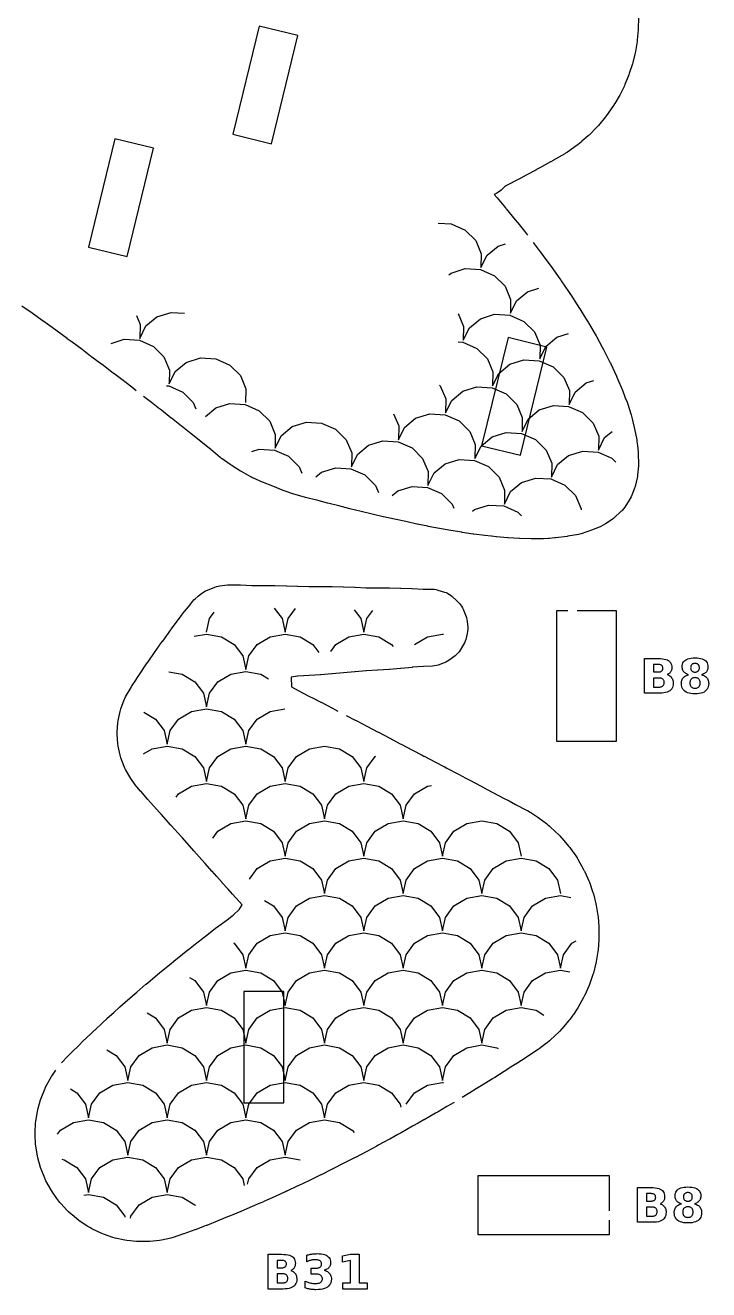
# Model space of a CAD drawing. Header units: millimetres. Extents: x 8 to 297, y 5 to 291.
# Drawn here: x 248.8 to 296.5, y 5.1 to 93.5 of the extents above; entities that cross this region are included whole.
import ezdxf

# ---------------------------------------------------------------- set-up
doc = ezdxf.new("R2010")
doc.units = ezdxf.units.MM
for name, color, linetype in [('CUT', 1, 'CONTINUOUS'), ('ENGRAVE', 5, 'CONTINUOUS'), ('SCORE', 7, 'CONTINUOUS')]:
    doc.layers.add(name, color=color, linetype=linetype)

msp = doc.modelspace()

# ---------------------------------------------------------------- linework, layer by layer
at = {"layer": 'CUT', "color": 1}
for points in [[(291.6295, 94.0165), (291.6165, 93.29), (291.6111, 93.1908), (291.5452, 92.4786), (291.5326, 92.3809), (291.4155, 91.6813), (291.3958, 91.5853), (291.2283, 90.8979), (291.2016, 90.8037), (290.9837, 90.1286), (290.95, 90.0361), (290.6807, 89.3734), (290.64, 89.2829), (290.3173, 88.6318), (290.2704, 88.5453), (289.9635, 88.0261), (289.958, 88.0168), (289.8904, 87.9046), (289.8375, 87.8235), (289.3965, 87.1984), (289.3334, 87.1159), (288.8225, 86.4994), (288.7664, 86.4359), (288.7475, 86.4158), (288.7241, 86.3916), (288.1694, 85.8314), (288.1006, 85.7668), (287.6766, 85.3951), (287.6402, 85.3643), (287.4128, 85.1789), (287.346, 85.1278), (286.6726, 84.6459), (286.6205, 84.6105), (286.5351, 84.5552), (286.4749, 84.5185), (285.689, 84.0671), (285.6738, 84.0584), (285.4967, 83.9598), (285.4876, 83.9548), (284.7313, 83.541), (284.7283, 83.5394), (284.4504, 83.3883), (284.4482, 83.3871), (283.7855, 83.0283), (283.7757, 83.0231), (283.3952, 82.8212), (283.3938, 82.8204), (282.8395, 82.5271), (282.8294, 82.5218), (282.3489, 82.2728), (282.3309, 82.2624), (282.315, 82.2489), (282.0179, 81.972), (281.9284, 81.8956), (281.8313, 81.8263), (281.7286, 81.7657), (281.6225, 81.7149), (281.5451, 81.6819), (281.7379, 81.4446), (281.7458, 81.435), (282.3374, 80.7364), (282.3553, 80.7148), (282.3831, 80.6806), (283.0166, 79.9068), (283.1816, 79.7061), (283.1981, 79.6856), (283.6488, 79.1152), (283.8705, 78.8365)], [(284.2679, 78.3222), (284.2772, 78.31), (284.7665, 77.673), (284.7845, 77.6489), (284.9017, 77.489), (285.5106, 76.6656), (285.5287, 76.6405), (286.134, 75.781), (286.2099, 75.6744), (286.2296, 75.6461), (286.7411, 74.8875), (286.8771, 74.6884), (286.8974, 74.6578), (287.3417, 73.9676), (287.5093, 73.7109), (287.5302, 73.6778), (287.9347, 73.0169), (288.1053, 72.7422), (288.1267, 72.7064), (288.5186, 72.0294), (288.6636, 71.7827), (288.6855, 71.744), (289.0922, 70.9964), (289.1829, 70.8327), (289.2051, 70.7909), (289.6527, 69.9114), (289.6612, 69.8951), (289.6863, 69.8441), (290.0966, 68.965), (290.1205, 68.9105), (290.1932, 68.7348), (290.4855, 68.0462), (290.5085, 67.9884), (290.7063, 67.455), (290.8254, 67.1427), (290.8497, 67.0734), (291.1114, 66.2556), (291.1368, 66.1657), (291.1782, 65.9965), (291.3374, 65.3713), (291.3561, 65.2868), (291.5012, 64.5106), (291.5158, 64.4121), (291.5479, 64.1223), (291.6019, 63.6695), (291.6109, 63.5473), (291.6298, 62.8499), (291.6249, 62.6942), (291.5679, 62.0581), (291.5549, 61.9567), (291.5344, 61.8566), (291.3889, 61.2628), (291.3292, 61.0781), (291.1059, 60.5279), (291.0514, 60.4101), (290.9859, 60.2981), (290.6638, 59.803), (290.5805, 59.6886), (290.4857, 59.5834), (290.4317, 59.5295), (290.3989, 59.4978), (289.959, 59.0873), (289.8819, 59.0205), (289.8, 58.9598), (289.431, 58.7071), (289.3178, 58.6376), (288.9904, 58.4582), (288.8357, 58.3859), (288.4626, 58.2398), (288.4032, 58.2182), (287.6285, 57.9562), (287.5276, 57.9264), (287.4247, 57.9045), (286.6888, 57.7775), (286.6347, 57.7693), (285.8336, 57.6646), (285.783, 57.659), (285.4056, 57.6242), (285.3345, 57.6196), (284.9912, 57.6063), (284.9378, 57.6053), (284.1539, 57.6063), (284.1241, 57.6067), (283.3362, 57.6253), (283.3008, 57.6266), (282.5293, 57.6653), (282.4758, 57.6691), (281.7051, 57.7388), (281.6845, 57.7409), (281.3424, 57.7772), (281.3278, 57.7788), (280.8966, 57.8294), (280.8867, 57.8306), (280.1088, 57.9276), (280.0737, 57.9325), (279.3072, 58.0488), (279.284, 58.0526), (278.5093, 58.1841), (278.4986, 58.186), (277.7172, 58.3252), (277.7114, 58.3262), (276.937, 58.4678), (276.9135, 58.4723), (276.1488, 58.6262), (276.1294, 58.6303), (275.3574, 58.7976), (275.3555, 58.798), (274.5758, 58.9683), (274.5731, 58.9689), (273.7991, 59.1396), (273.7861, 59.1425), (273.0196, 59.3196), (273.005, 59.323), (272.2375, 59.5094), (272.2311, 59.5109), (271.4569, 59.7029), (270.683, 59.8939), (270.6788, 59.8949), (269.9092, 60.0875), (269.8996, 60.0899), (269.1333, 60.2876), (269.1251, 60.2898), (268.359, 60.4927), (268.3516, 60.4947), (267.6199, 60.6929), (267.5417, 60.7167), (266.8539, 60.949), (266.7777, 60.9773), (266.0603, 61.2693), (265.3444, 61.555), (265.281, 61.5823), (264.7837, 61.8112), (264.7725, 61.8164), (264.6046, 61.8956), (264.5327, 61.9322), (263.8727, 62.2935), (263.8038, 62.3339), (263.1526, 62.7427), (263.0882, 62.7858), (262.5273, 63.185), (262.5059, 63.2005), (262.4404, 63.2491), (262.3891, 63.2891), (261.7242, 63.8344), (261.0656, 64.3691), (261.0576, 64.3757), (261.0421, 64.3885), (261.0367, 64.3929), (260.3479, 64.948), (259.6582, 65.4953), (259.5862, 65.5515), (259.574, 65.5611), (258.9753, 66.0399), (258.9699, 66.0442), (258.2785, 66.5845), (258.0723, 66.7436), (258.0597, 66.7535), (257.5927, 67.123), (257.5875, 67.1271), (257.0282, 67.5599)], [(256.5118, 67.9547), (256.2006, 68.1976), (255.5063, 68.7313), (254.9493, 69.151), (254.9357, 69.1613), (254.8128, 69.2564), (254.1253, 69.7818), (254.1193, 69.7864), (253.425, 70.3035), (253.3393, 70.3672), (253.3278, 70.3758), (252.7338, 70.8269), (252.7271, 70.8318), (252.0289, 71.3471), (251.6915, 71.5918), (251.6797, 71.6005), (251.3311, 71.8593), (250.6398, 72.3653), (250.6329, 72.3703), (249.9866, 72.8297), (249.9713, 72.8408), (249.9326, 72.8691), (249.238, 73.374), (249.2327, 73.3778), (248.5305, 73.8767)], [(251.3024, 20.9454), (251.7375, 21.4137), (251.7537, 21.4308), (251.9529, 21.6377), (251.9825, 21.6675), (252.5442, 22.2155), (252.5503, 22.2215), (252.7676, 22.4396), (252.7962, 22.4674), (253.3451, 22.9864), (253.3511, 22.992), (253.6078, 23.2414), (253.6353, 23.2673), (254.1461, 23.736), (254.1518, 23.7413), (254.4742, 24.0449), (254.4962, 24.0652), (254.9531, 24.4764), (255.3588, 24.8469), (255.3785, 24.8646), (255.7528, 25.1931), (256.2661, 25.6482), (256.2853, 25.6648), (256.5534, 25.8936), (257.1988, 26.4493), (257.2174, 26.465), (257.354, 26.5784), (258.1486, 27.2433), (258.1583, 27.2515), (258.1775, 27.2675), (258.9499, 27.8976), (258.9547, 27.9015), (259.133, 28.05), (259.1525, 28.0659), (259.7557, 28.5495), (260.1286, 28.8517), (260.1459, 28.8655), (260.5553, 29.1863), (261.1467, 29.6527), (261.1633, 29.6656), (261.3557, 29.8125), (262.1581, 30.4284), (262.1876, 30.4514), (262.2086, 30.4675), (262.9589, 31.0292), (263.2289, 31.2347), (263.2846, 31.2826), (263.7249, 31.7099), (263.7419, 31.728), (263.7571, 31.7476), (263.9313, 31.9944), (263.7457, 32.2008), (263.7426, 32.2042), (263.2543, 32.751), (262.9416, 33.0995), (262.5364, 33.5455), (262.5286, 33.5541), (262.1413, 33.9879), (261.8179, 34.3454), (261.8097, 34.3545), (261.3411, 34.8821), (261.104, 35.1452), (261.0953, 35.1549), (260.5408, 35.7828), (260.3947, 35.9458), (260.3869, 35.9546), (259.7412, 36.6877), (259.6833, 36.7526), (258.9681, 37.5451), (258.9605, 37.5536), (258.941, 37.5756), (258.2494, 38.3444), (258.2394, 38.3557), (258.1402, 38.4684), (257.5357, 39.1441), (257.5249, 39.1564), (257.3398, 39.3685), (256.8283, 39.9439), (256.8165, 39.9573), (256.5703, 40.2418), (256.5153, 40.3097), (256.2268, 40.6907), (256.1331, 40.8324), (255.7745, 41.4572), (255.7217, 41.5591), (255.6776, 41.6651), (255.448, 42.291), (255.396, 42.4708), (255.2615, 43.0971), (255.235, 43.2837), (255.191, 43.9057), (255.191, 44.0943), (255.235, 44.7163), (255.2615, 44.9029), (255.396, 45.5292), (255.448, 45.709), (255.6776, 46.3349), (255.7217, 46.4409), (255.7745, 46.5428), (256.155, 47.2059), (256.1951, 47.2714), (256.5293, 47.7832), (256.5462, 47.8085), (256.7098, 48.047), (257.2457, 48.8439), (257.3288, 48.9686), (257.3478, 48.9963), (257.8001, 49.6394), (257.8048, 49.6461), (258.1265, 50.1168), (258.1516, 50.1524), (258.3621, 50.4398), (258.368, 50.4479), (258.9268, 51.238), (258.9517, 51.272), (259.5386, 52.0486), (259.7242, 52.2976), (259.7583, 52.3416), (260.1664, 52.8443), (260.1707, 52.8496), (260.4759, 53.2342), (260.5484, 53.3183), (260.6276, 53.3962), (260.8473, 53.5954), (260.9963, 53.7123), (261.2431, 53.8792), (261.3684, 53.9544), (261.501, 54.0157), (262.0218, 54.2231), (262.1285, 54.2605), (262.2395, 54.2893), (262.351, 54.3085), (262.8893, 54.3782), (262.9965, 54.3878), (263.1041, 54.3888), (263.7914, 54.3682), (263.8144, 54.3673), (264.5873, 54.3308), (264.6162, 54.3301), (265.4011, 54.3301), (266.1893, 54.3315), (266.2117, 54.3314), (266.9902, 54.3197), (267.0134, 54.3191), (267.791, 54.2939), (267.8152, 54.2929), (268.5865, 54.254), (268.6174, 54.2532), (269.4005, 54.2532), (270.1888, 54.2539), (270.2124, 54.2537), (270.9897, 54.2406), (271.0142, 54.24), (271.7906, 54.2127), (271.8161, 54.2116), (272.5855, 54.1698), (272.6186, 54.1689), (273.4001, 54.1689), (274.1882, 54.1688), (274.2132, 54.1686), (274.9892, 54.1539), (275.0151, 54.1532), (275.7901, 54.1235), (275.8171, 54.1222), (276.5843, 54.0774), (276.6201, 54.0763), (277.2035, 54.0763), (277.3402, 54.0694), (277.4774, 54.0485), (277.6099, 54.0143), (278.0641, 53.8724), (278.173, 53.8332), (278.2797, 53.7842), (278.3803, 53.7271), (278.3915, 53.7201), (278.4843, 53.6565), (278.5716, 53.5855), (278.9546, 53.2462), (279.0504, 53.1525), (279.1365, 53.0498), (279.1926, 52.9757), (279.2577, 52.8818), (279.3155, 52.7814), (279.3639, 52.6778), (279.5562, 52.2169), (279.6039, 52.0833), (279.6379, 51.9436), (279.6568, 51.8031), (279.6885, 51.4156), (279.6925, 51.2694), (279.6806, 51.1216), (279.6533, 50.978), (279.5518, 50.5668), (279.5137, 50.4397), (279.4627, 50.3153), (279.4007, 50.198), (279.1721, 49.8129), (279.0969, 49.6995), (279.0095, 49.5928), (278.9119, 49.4953), (278.8064, 49.4094), (278.3975, 49.1089), (278.2871, 49.0357), (278.1685, 48.9729), (278.046, 48.9226), (277.6228, 48.7725), (277.4966, 48.7345), (277.3655, 48.7087), (277.2343, 48.6958), (276.6108, 48.6651), (276.5981, 48.6644), (275.8163, 48.6097), (275.7966, 48.608), (275.0179, 48.5281), (274.9962, 48.526), (274.2168, 48.4589), (274.1948, 48.4572), (273.4157, 48.403), (273.3935, 48.4017), (272.6099, 48.3602), (272.5993, 48.3596), (271.8177, 48.3047), (271.7956, 48.3027), (271.0182, 48.2198), (270.9965, 48.2177), (270.217, 48.1473), (270.1952, 48.1455), (269.4159, 48.088), (269.3939, 48.0866), (268.6088, 48.0417), (268.6008, 48.0412), (267.8191, 47.9861), (267.7945, 47.9839), (267.3379, 47.9331), (267.3611, 47.2459), (267.8374, 46.9936), (268.6317, 46.5771), (268.6373, 46.5742), (268.8473, 46.4668), (269.4313, 46.1682), (269.4373, 46.1651), (270.2347, 45.7524), (270.3977, 45.6682), (270.4039, 45.6649), (270.6217, 45.5508)], [(287.35, 52.575), (290.075, 52.575), (290.075, 43.425), (285.925, 43.425), (285.925, 52.575), (286.7, 52.575)], [(271.198, 45.2501), (271.8311, 44.923), (271.8382, 44.9194), (271.9365, 44.8678), (271.942, 44.8649), (272.6386, 44.4955), (273.4302, 44.0824), (273.4397, 44.0774), (273.4609, 44.0661), (274.2356, 43.6542), (274.9647, 43.2659), (275.0314, 43.2303), (275.0384, 43.2266), (275.8333, 42.8155), (275.8358, 42.8142), (276.5047, 42.4665), (276.6316, 42.4006), (276.6379, 42.3972), (277.4378, 41.9762), (278.0315, 41.6678), (278.0366, 41.6651), (278.2335, 41.5617), (278.2363, 41.5602), (279.0361, 41.1379), (279.5506, 40.8675), (279.5551, 40.8651), (279.8357, 40.7163), (280.6326, 40.2946), (280.6379, 40.2918), (281.0596, 40.0662), (281.4398, 39.8628), (282.2355, 39.4454), (282.5779, 39.2663), (283.0327, 39.0287), (283.037, 39.0265), (283.805, 38.6217), (283.8676, 38.5866), (284.054, 38.4752), (284.0919, 38.4516), (284.601, 38.1238), (284.6828, 38.0668), (285.1986, 37.6774), (285.2469, 37.6391), (285.4164, 37.4984), (285.4813, 37.441), (286.0744, 36.88), (286.13, 36.8243), (286.2319, 36.7158), (286.2787, 36.6634), (286.77, 36.0822), (286.828, 36.0086), (287.0458, 35.711), (287.0762, 35.6676), (287.3356, 35.282), (287.3895, 35.1948), (287.7949, 34.4793), (287.8422, 34.3878), (287.862, 34.3457), (287.8742, 34.3187), (288.1576, 33.678), (288.198, 33.5753), (288.441, 32.8747), (288.4733, 32.7671), (288.6514, 32.069), (288.6752, 31.9553), (288.789, 31.2629), (288.8022, 31.1548), (288.8592, 30.4574), (288.8636, 30.3486), (288.8636, 29.6514), (288.8592, 29.5426), (288.8022, 28.8452), (288.789, 28.7371), (288.6752, 28.0447), (288.6514, 27.931), (288.4733, 27.2329), (288.441, 27.1253), (288.198, 26.4247), (288.1576, 26.322), (287.8742, 25.6813), (287.862, 25.6543), (287.8422, 25.6122), (287.7949, 25.5207), (287.3895, 24.8052), (287.3356, 24.718), (287.0762, 24.3324), (287.0458, 24.289), (286.828, 23.9914), (286.77, 23.9178), (286.2787, 23.3366), (286.2319, 23.2842), (286.13, 23.1757), (286.0744, 23.12), (285.4813, 22.559), (285.4164, 22.5016), (285.2469, 22.3609), (285.1986, 22.3226), (284.6785, 21.93), (284.6062, 21.8791), (284.0858, 21.5378), (284.0842, 21.5367), (283.842, 21.3784), (283.84, 21.3771), (283.0475, 20.8609), (283.0336, 20.852), (282.8486, 20.7347), (282.2475, 20.3488), (282.2327, 20.3395), (281.5834, 19.9345), (281.4456, 19.8474), (281.4338, 19.8401), (280.6401, 19.3502), (280.6387, 19.3493), (280.2902, 19.1348), (279.8454, 18.8585), (279.833, 18.8509), (279.2911, 18.5223)], [(278.7332, 18.1887), (278.2388, 17.8967), (278.2375, 17.8959), (277.6251, 17.5351), (277.444, 17.4285), (277.4313, 17.4212), (276.6408, 16.9679), (276.6334, 16.9637), (276.2277, 16.7345), (275.8365, 16.5138), (275.0439, 16.0674), (275.0289, 16.059), (274.7976, 15.9327), (274.2428, 15.6257), (274.229, 15.6182), (273.4364, 15.1919), (273.4347, 15.1909), (273.3279, 15.1337), (272.635, 14.7628), (271.8428, 14.3396), (271.8199, 14.3276), (271.033, 13.9266), (270.266, 13.5338), (270.2639, 13.5327), (270.2438, 13.5224), (270.2231, 13.5121), (269.4344, 13.127), (269.4313, 13.1254), (268.621, 12.7323), (267.839, 12.3536), (267.8256, 12.3472), (267.0371, 11.976), (267.0262, 11.971), (266.9426, 11.9326), (266.9394, 11.9311), (266.2328, 11.6085), (266.2293, 11.6069), (265.4402, 11.2494), (265.4205, 11.2407), (265.17, 11.132), (265.166, 11.1303), (264.6292, 10.8995), (263.8382, 10.5601), (263.8199, 10.5524), (263.2797, 10.33), (263.0355, 10.2288), (263.0211, 10.2229), (262.2266, 9.9041), (261.4425, 9.5874), (261.4119, 9.5755), (261.2925, 9.5307), (261.2874, 9.5288), (260.6293, 9.2847), (260.6225, 9.2822), (259.8378, 8.996), (259.8121, 8.9869), (259.102, 8.7442), (258.9475, 8.7015), (258.2799, 8.5595), (258.1425, 8.5377), (257.4742, 8.4669), (257.3333, 8.4595), (256.6667, 8.4595), (256.5258, 8.4669), (255.8575, 8.5377), (255.7201, 8.5595), (255.0554, 8.7009), (254.8916, 8.7468), (254.2371, 8.976), (254.1087, 9.0285), (253.4213, 9.3526), (253.3111, 9.411), (253.1291, 9.5186), (253.0696, 9.5559), (252.6056, 9.8642), (252.509, 9.9347), (252.0358, 10.3141), (251.9655, 10.3745), (251.7849, 10.5411), (251.712, 10.6138), (251.2507, 11.1102), (251.178, 11.1954), (250.9647, 11.4673), (250.9164, 11.533), (250.657, 11.9089), (250.5911, 12.0147), (250.2028, 12.7078), (250.1429, 12.8285), (250.1404, 12.8343), (250.1218, 12.8794), (249.8737, 13.5124), (249.8303, 13.6423), (249.6434, 14.3149), (249.6126, 14.4543), (249.5023, 15.1196), (249.4863, 15.2648), (249.4498, 15.9264), (249.4498, 16.0736), (249.4863, 16.7352), (249.5023, 16.8804), (249.6126, 17.5457), (249.6434, 17.6851), (249.8303, 18.3577), (249.8737, 18.4876), (250.1218, 19.1206), (250.1404, 19.1657), (250.1429, 19.1715), (250.2028, 19.2922), (250.5911, 19.9853), (250.657, 20.0911), (250.8966, 20.4382)], [(289.575, 9.95), (289.575, 8.925), (280.425, 8.925), (280.425, 13.075), (289.575, 13.075), (289.575, 10.6)]]:
    msp.add_lwpolyline(points, dxfattribs=at)
for points in [[(267.8153, 92.7921), (265.1046, 93.4526), (263.2602, 85.8841), (265.9708, 85.2236), (267.8153, 92.7921)], [(255.8859, 77.3392), (257.7304, 84.9077), (255.0197, 85.5683), (253.1753, 77.9998), (255.8859, 77.3392)], [(283.3755, 63.4351), (285.22, 71.0036), (282.5093, 71.6642), (280.6649, 64.0957), (283.3755, 63.4351)], [(264.0364, 25.943), (264.0364, 18.153), (266.8264, 18.153), (266.8264, 25.943), (264.0364, 25.943)]]:
    msp.add_lwpolyline(points, close=True, dxfattribs=at)
at = {"layer": 'ENGRAVE', "color": 5}
for points in [[(293.8122, 48.017), (293.8617, 47.9782), (293.9062, 47.9339), (293.9456, 47.884), (293.9795, 47.8294), (294.0071, 47.7708), (294.0286, 47.7082), (294.044, 47.6417), (294.0532, 47.5711), (294.0563, 47.4966), (294.0497, 47.3844), (294.0299, 47.2821), (293.9969, 47.1898), (293.9507, 47.1074), (293.8913, 47.035), (293.8187, 46.9725), (293.7326, 46.9198), (293.6328, 46.8767), (293.5192, 46.8431), (293.3919, 46.8192), (293.2508, 46.8048), (293.096, 46.8), (292.056, 46.8), (292.056, 49.23), (292.9967, 49.23), (293.1577, 49.2258), (293.3032, 49.213), (293.4331, 49.1918), (293.5476, 49.162), (293.6465, 49.1238), (293.73, 49.077), (293.7994, 49.0209), (293.8561, 48.9546), (293.9003, 48.878), (293.9318, 48.7913), (293.9507, 48.6943), (293.957, 48.5871), (293.9547, 48.5294), (293.9478, 48.4747), (293.9363, 48.4229), (293.9201, 48.3741), (293.8994, 48.3282), (293.874, 48.2852), (293.8443, 48.2455), (293.8104, 48.2093), (293.7723, 48.1767), (293.7301, 48.1477), (293.6837, 48.1223), (293.6331, 48.1005), (293.6979, 48.0782), (293.7576, 48.0504), (293.8122, 48.017)], [(293.1201, 48.2965), (293.1595, 48.3055), (293.195, 48.3182), (293.2264, 48.3345), (293.2539, 48.3544), (293.2773, 48.3778), (293.2964, 48.4046), (293.3113, 48.4349), (293.3219, 48.4687), (293.3283, 48.5058), (293.3304, 48.5464), (293.3283, 48.5865), (293.3219, 48.6234), (293.3113, 48.6569), (293.2964, 48.6871), (293.2773, 48.714), (293.2539, 48.7377), (293.2264, 48.7578), (293.195, 48.7743), (293.1595, 48.7871), (293.1201, 48.7963), (293.0767, 48.8017), (293.0293, 48.8036), (292.6826, 48.8036), (292.6826, 48.2893), (293.0293, 48.2893), (293.0767, 48.2911), (293.1201, 48.2965)], [(294.9331, 48.1786), (294.8805, 48.2147), (294.834, 48.2549), (294.7935, 48.299), (294.7592, 48.347), (294.7311, 48.3988), (294.7093, 48.4545), (294.6937, 48.5139), (294.6843, 48.5771), (294.6812, 48.6441), (294.6876, 48.7425), (294.7067, 48.8329), (294.7386, 48.9151), (294.7832, 48.9891), (294.8406, 49.055), (294.9107, 49.1128), (294.9931, 49.1621), (295.0875, 49.2023), (295.1939, 49.2337), (295.3122, 49.2561), (295.4424, 49.2695), (295.5845, 49.274), (295.7257, 49.2695), (295.855, 49.2561), (295.9727, 49.2339), (296.0786, 49.2027), (296.1727, 49.1626), (296.2551, 49.1136), (296.3252, 49.0561), (296.3826, 48.9902), (296.4272, 48.9161), (296.4591, 48.8337), (296.4782, 48.743), (296.4846, 48.6441), (296.4814, 48.5771), (296.472, 48.5139), (296.4563, 48.4545), (296.4343, 48.3988), (296.406, 48.347), (296.3715, 48.299), (296.3307, 48.2549), (296.284, 48.2147), (296.2313, 48.1786), (296.1725, 48.1464), (296.1078, 48.1182), (296.037, 48.0939), (296.1161, 48.0688), (296.1884, 48.0389), (296.2541, 48.0042), (296.3129, 47.9648), (296.3651, 47.9207), (296.4105, 47.8718), (296.4491, 47.8183), (296.4806, 47.7603), (296.5051, 47.6978), (296.5226, 47.6309), (296.5331, 47.5595), (296.5367, 47.4836), (296.53, 47.3681), (296.51, 47.2623), (296.4766, 47.1664), (296.43, 47.0803), (296.3699, 47.004), (296.2966, 46.9375), (296.2101, 46.8811), (296.1108, 46.8349), (295.9985, 46.799), (295.8734, 46.7733), (295.7354, 46.7579), (295.5845, 46.7528), (295.4331, 46.7579), (295.2945, 46.7733), (295.1689, 46.799), (295.0561, 46.8349), (294.9562, 46.8811), (294.8692, 46.9375), (294.7953, 47.004), (294.7349, 47.0803), (294.6879, 47.1664), (294.6543, 47.2623), (294.6342, 47.3681), (294.6275, 47.4836), (294.631, 47.5595), (294.6415, 47.6309), (294.659, 47.6978), (294.6835, 47.7603), (294.7151, 47.8183), (294.7536, 47.8718), (294.799, 47.9207), (294.8512, 47.9648), (294.9101, 48.0042), (294.9757, 48.0389), (295.0481, 48.0688), (295.1271, 48.0939), (295.0564, 48.1182), (294.9917, 48.1464), (294.9331, 48.1786)], [(295.2826, 48.4914), (295.2938, 48.4524), (295.3094, 48.4171), (295.3296, 48.3855), (295.3542, 48.3576), (295.383, 48.3337), (295.4156, 48.3142), (295.4521, 48.299), (295.4924, 48.2882), (295.5365, 48.2817), (295.5845, 48.2795), (295.6315, 48.2817), (295.6747, 48.2882), (295.7143, 48.299), (295.7502, 48.3142), (295.7823, 48.3337), (295.8107, 48.3576), (295.8351, 48.3855), (295.855, 48.4171), (295.8706, 48.4524), (295.8816, 48.4914), (295.8883, 48.5342), (295.8905, 48.5806), (295.8883, 48.627), (295.8816, 48.6697), (295.8706, 48.7086), (295.855, 48.7437), (295.8351, 48.7751), (295.8107, 48.8028), (295.7823, 48.8264), (295.7502, 48.8457), (295.7143, 48.8608), (295.6747, 48.8715), (295.6315, 48.8779), (295.5845, 48.8801), (295.5365, 48.8779), (295.4924, 48.8714), (295.4521, 48.8605), (295.4156, 48.8454), (295.383, 48.8258), (295.3542, 48.802), (295.3296, 48.7741), (295.3094, 48.7426), (295.2938, 48.7076), (295.2826, 48.6689), (295.2759, 48.6265), (295.2736, 48.5806), (295.2759, 48.5342), (295.2826, 48.4914)], [(293.2159, 47.2464), (293.2606, 47.2619), (293.3001, 47.2818), (293.3345, 47.3062), (293.3636, 47.335), (293.3874, 47.3684), (293.4059, 47.4063), (293.4191, 47.4487), (293.427, 47.4956), (293.4297, 47.5471), (293.4271, 47.5975), (293.4192, 47.6436), (293.4061, 47.6852), (293.3877, 47.7225), (293.3641, 47.7554), (293.3353, 47.7839), (293.3012, 47.808), (293.2617, 47.8277), (293.2169, 47.8431), (293.1667, 47.8541), (293.1113, 47.8606), (293.0505, 47.8628), (292.6826, 47.8628), (292.6826, 47.2264), (293.0505, 47.2264), (293.1108, 47.2286), (293.1659, 47.2353), (293.2159, 47.2464)], [(295.4291, 47.8632), (295.3863, 47.8446), (295.3481, 47.8206), (295.3143, 47.7912), (295.2855, 47.7569), (295.2619, 47.718), (295.2435, 47.6744), (295.2304, 47.6263), (295.2225, 47.5735), (295.2199, 47.5161), (295.2225, 47.4588), (295.2304, 47.4061), (295.2435, 47.3581), (295.2619, 47.3147), (295.2855, 47.276), (295.3143, 47.2419), (295.3481, 47.2128), (295.3863, 47.189), (295.4291, 47.1705), (295.4764, 47.1573), (295.5282, 47.1493), (295.5845, 47.1467), (295.6403, 47.1493), (295.6916, 47.1573), (295.7383, 47.1705), (295.7805, 47.189), (295.8182, 47.2128), (295.8514, 47.2419), (295.8798, 47.276), (295.903, 47.3147), (295.921, 47.3581), (295.9339, 47.4061), (295.9416, 47.4588), (295.9442, 47.5161), (295.9416, 47.574), (295.9339, 47.6271), (295.921, 47.6754), (295.903, 47.7191), (295.8798, 47.7579), (295.8514, 47.792), (295.8182, 47.8211), (295.7805, 47.8449), (295.7383, 47.8634), (295.6916, 47.8767), (295.6403, 47.8846), (295.5845, 47.8872), (295.5282, 47.8846), (295.4764, 47.8766), (295.4291, 47.8632)], [(293.3122, 11.017), (293.3617, 10.9782), (293.4062, 10.9339), (293.4456, 10.884), (293.4795, 10.8294), (293.5071, 10.7708), (293.5286, 10.7082), (293.544, 10.6417), (293.5532, 10.5711), (293.5563, 10.4966), (293.5497, 10.3844), (293.5299, 10.2821), (293.4969, 10.1898), (293.4507, 10.1074), (293.3913, 10.035), (293.3187, 9.9725), (293.2326, 9.9198), (293.1328, 9.8767), (293.0192, 9.8431), (292.8919, 9.8192), (292.7508, 9.8048), (292.596, 9.8), (291.556, 9.8), (291.556, 12.23), (292.4967, 12.23), (292.6577, 12.2258), (292.8032, 12.213), (292.9331, 12.1918), (293.0476, 12.162), (293.1465, 12.1238), (293.23, 12.077), (293.2994, 12.0209), (293.3561, 11.9546), (293.4003, 11.878), (293.4318, 11.7913), (293.4507, 11.6943), (293.457, 11.5871), (293.4547, 11.5294), (293.4478, 11.4747), (293.4363, 11.4229), (293.4201, 11.3741), (293.3994, 11.3282), (293.374, 11.2852), (293.3443, 11.2455), (293.3104, 11.2093), (293.2723, 11.1767), (293.2301, 11.1477), (293.1837, 11.1223), (293.1331, 11.1005), (293.1979, 11.0782), (293.2576, 11.0504), (293.3122, 11.017)], [(292.6201, 11.2965), (292.6595, 11.3055), (292.695, 11.3182), (292.7264, 11.3345), (292.7539, 11.3544), (292.7773, 11.3778), (292.7964, 11.4046), (292.8113, 11.4349), (292.8219, 11.4687), (292.8283, 11.5058), (292.8304, 11.5464), (292.8283, 11.5865), (292.8219, 11.6234), (292.8113, 11.6569), (292.7964, 11.6871), (292.7773, 11.714), (292.7539, 11.7377), (292.7264, 11.7578), (292.695, 11.7743), (292.6595, 11.7871), (292.6201, 11.7963), (292.5767, 11.8017), (292.5293, 11.8036), (292.1826, 11.8036), (292.1826, 11.2893), (292.5293, 11.2893), (292.5767, 11.2911), (292.6201, 11.2965)], [(294.4331, 11.1786), (294.3805, 11.2147), (294.334, 11.2549), (294.2935, 11.299), (294.2592, 11.347), (294.2311, 11.3988), (294.2093, 11.4545), (294.1937, 11.5139), (294.1843, 11.5771), (294.1812, 11.6441), (294.1876, 11.7425), (294.2067, 11.8329), (294.2386, 11.9151), (294.2832, 11.9891), (294.3406, 12.055), (294.4107, 12.1128), (294.4931, 12.1621), (294.5875, 12.2023), (294.6939, 12.2337), (294.8122, 12.2561), (294.9424, 12.2695), (295.0845, 12.274), (295.2257, 12.2695), (295.355, 12.2561), (295.4727, 12.2339), (295.5786, 12.2027), (295.6727, 12.1626), (295.7551, 12.1136), (295.8252, 12.0561), (295.8826, 11.9902), (295.9272, 11.9161), (295.9591, 11.8337), (295.9782, 11.743), (295.9846, 11.6441), (295.9814, 11.5771), (295.972, 11.5139), (295.9563, 11.4545), (295.9343, 11.3988), (295.906, 11.347), (295.8715, 11.299), (295.8307, 11.2549), (295.784, 11.2147), (295.7313, 11.1786), (295.6725, 11.1464), (295.6078, 11.1182), (295.537, 11.0939), (295.6161, 11.0688), (295.6884, 11.0389), (295.7541, 11.0042), (295.8129, 10.9648), (295.8651, 10.9207), (295.9105, 10.8718), (295.9491, 10.8183), (295.9806, 10.7603), (296.0051, 10.6978), (296.0226, 10.6309), (296.0331, 10.5595), (296.0367, 10.4836), (296.03, 10.3681), (296.01, 10.2623), (295.9766, 10.1664), (295.93, 10.0803), (295.8699, 10.004), (295.7966, 9.9375), (295.7101, 9.8811), (295.6108, 9.8349), (295.4985, 9.799), (295.3734, 9.7733), (295.2354, 9.7579), (295.0845, 9.7528), (294.9331, 9.7579), (294.7945, 9.7733), (294.6689, 9.799), (294.5561, 9.8349), (294.4562, 9.8811), (294.3692, 9.9375), (294.2953, 10.004), (294.2349, 10.0803), (294.1879, 10.1664), (294.1543, 10.2623), (294.1342, 10.3681), (294.1275, 10.4836), (294.131, 10.5595), (294.1415, 10.6309), (294.159, 10.6978), (294.1835, 10.7603), (294.2151, 10.8183), (294.2536, 10.8718), (294.299, 10.9207), (294.3512, 10.9648), (294.4101, 11.0042), (294.4757, 11.0389), (294.5481, 11.0688), (294.6271, 11.0939), (294.5564, 11.1182), (294.4917, 11.1464), (294.4331, 11.1786)], [(294.7826, 11.4914), (294.7938, 11.4524), (294.8094, 11.4171), (294.8296, 11.3855), (294.8542, 11.3576), (294.883, 11.3337), (294.9156, 11.3142), (294.9521, 11.299), (294.9924, 11.2882), (295.0365, 11.2817), (295.0845, 11.2795), (295.1315, 11.2817), (295.1747, 11.2882), (295.2143, 11.299), (295.2502, 11.3142), (295.2823, 11.3337), (295.3107, 11.3576), (295.3351, 11.3855), (295.355, 11.4171), (295.3706, 11.4524), (295.3816, 11.4914), (295.3883, 11.5342), (295.3905, 11.5806), (295.3883, 11.627), (295.3816, 11.6697), (295.3706, 11.7086), (295.355, 11.7437), (295.3351, 11.7751), (295.3107, 11.8028), (295.2823, 11.8264), (295.2502, 11.8457), (295.2143, 11.8608), (295.1747, 11.8715), (295.1315, 11.8779), (295.0845, 11.8801), (295.0365, 11.8779), (294.9924, 11.8714), (294.9521, 11.8605), (294.9156, 11.8454), (294.883, 11.8258), (294.8542, 11.802), (294.8296, 11.7741), (294.8094, 11.7426), (294.7938, 11.7076), (294.7826, 11.6689), (294.7759, 11.6265), (294.7736, 11.5806), (294.7759, 11.5342), (294.7826, 11.4914)], [(292.7159, 10.2464), (292.7606, 10.2619), (292.8001, 10.2818), (292.8345, 10.3062), (292.8636, 10.335), (292.8874, 10.3684), (292.9059, 10.4063), (292.9191, 10.4487), (292.927, 10.4956), (292.9297, 10.5471), (292.9271, 10.5975), (292.9192, 10.6436), (292.9061, 10.6852), (292.8877, 10.7225), (292.8641, 10.7554), (292.8353, 10.7839), (292.8012, 10.808), (292.7617, 10.8277), (292.7169, 10.8431), (292.6667, 10.8541), (292.6113, 10.8606), (292.5505, 10.8628), (292.1826, 10.8628), (292.1826, 10.2264), (292.5505, 10.2264), (292.6108, 10.2286), (292.6659, 10.2353), (292.7159, 10.2464)], [(294.9291, 10.8632), (294.8863, 10.8446), (294.8481, 10.8206), (294.8143, 10.7912), (294.7855, 10.7569), (294.7619, 10.718), (294.7435, 10.6744), (294.7304, 10.6263), (294.7225, 10.5735), (294.7199, 10.5161), (294.7225, 10.4588), (294.7304, 10.4061), (294.7435, 10.3581), (294.7619, 10.3147), (294.7855, 10.276), (294.8143, 10.2419), (294.8481, 10.2128), (294.8863, 10.189), (294.9291, 10.1705), (294.9764, 10.1573), (295.0282, 10.1493), (295.0845, 10.1467), (295.1403, 10.1493), (295.1916, 10.1573), (295.2383, 10.1705), (295.2805, 10.189), (295.3182, 10.2128), (295.3514, 10.2419), (295.3798, 10.276), (295.403, 10.3147), (295.421, 10.3581), (295.4339, 10.4061), (295.4416, 10.4588), (295.4442, 10.5161), (295.4416, 10.574), (295.4339, 10.6271), (295.421, 10.6754), (295.403, 10.7191), (295.3798, 10.7579), (295.3514, 10.792), (295.3182, 10.8211), (295.2805, 10.8449), (295.2383, 10.8634), (295.1916, 10.8767), (295.1403, 10.8846), (295.0845, 10.8872), (295.0282, 10.8846), (294.9764, 10.8766), (294.9291, 10.8632)], [(267.5454, 6.3127), (267.5899, 6.2683), (267.6293, 6.2185), (267.6632, 6.1638), (267.6908, 6.1052), (267.7123, 6.0427), (267.7277, 5.9761), (267.7369, 5.9056), (267.74, 5.8311), (267.7334, 5.7189), (267.7136, 5.6166), (267.6806, 5.5243), (267.6344, 5.4419), (267.575, 5.3695), (267.5024, 5.307), (267.4163, 5.2543), (267.3165, 5.2111), (267.2029, 5.1776), (267.0756, 5.1536), (266.9345, 5.1393), (266.7797, 5.1345), (265.7397, 5.1345), (265.7397, 7.5645), (266.6804, 7.5645), (266.8414, 7.5602), (266.9869, 7.5475), (267.1168, 7.5262), (267.2313, 7.4965), (267.3302, 7.4582), (267.4137, 7.4115), (267.4831, 7.3554), (267.5398, 7.2891), (267.584, 7.2125), (267.6155, 7.1258), (267.6344, 7.0288), (267.6407, 6.9216), (267.6384, 6.8639), (267.6315, 6.8092), (267.62, 6.7574), (267.6038, 6.7085), (267.5831, 6.6626), (267.5577, 6.6197), (267.528, 6.5799), (267.4941, 6.5438), (267.456, 6.5112), (267.4138, 6.4822), (267.3674, 6.4568), (267.3168, 6.4349), (267.3816, 6.4126), (267.4413, 6.3848), (267.4959, 6.3515), (267.5454, 6.3127)], [(266.8432, 6.64), (266.8787, 6.6527), (266.9101, 6.6689), (266.9376, 6.6888), (266.961, 6.7122), (266.9801, 6.7391), (266.995, 6.7694), (267.0056, 6.8031), (267.012, 6.8403), (267.0141, 6.8809), (267.012, 6.921), (267.0056, 6.9578), (266.995, 6.9914), (266.9801, 7.0216), (266.961, 7.0485), (266.9376, 7.0721), (266.9101, 7.0923), (266.8787, 7.1088), (266.8432, 7.1216), (266.8038, 7.1307), (266.7604, 7.1362), (266.713, 7.138), (266.3663, 7.138), (266.3663, 6.6237), (266.713, 6.6237), (266.7604, 6.6255), (266.8038, 6.631), (266.8432, 6.64)], [(269.7391, 6.4209), (269.8112, 6.392), (269.8767, 6.3578), (269.9357, 6.3185), (269.9881, 6.2739), (270.034, 6.2241), (270.073, 6.1694), (270.105, 6.1099), (270.1298, 6.0457), (270.1476, 5.9768), (270.1582, 5.903), (270.1618, 5.8246), (270.1541, 5.7089), (270.131, 5.6029), (270.0926, 5.5066), (270.0388, 5.4198), (269.9696, 5.3427), (269.8851, 5.2753), (269.7858, 5.2178), (269.6724, 5.1708), (269.5449, 5.1343), (269.4033, 5.1082), (269.2476, 5.0925), (269.0778, 5.0873), (269.0154, 5.0881), (268.9529, 5.0906), (268.8904, 5.0948), (268.8278, 5.1006), (268.7653, 5.1082), (268.7026, 5.1174), (268.6401, 5.1283), (268.5777, 5.1408), (268.5156, 5.155), (268.4538, 5.1709), (268.3921, 5.1885), (268.3307, 5.2077), (268.3307, 5.6911), (268.3892, 5.663), (268.4476, 5.6373), (268.5059, 5.614), (268.564, 5.5931), (268.622, 5.5746), (268.6798, 5.5585), (268.7374, 5.5448), (268.7948, 5.5336), (268.8517, 5.5249), (268.9084, 5.5187), (268.9648, 5.5149), (269.0208, 5.5137), (269.1006, 5.5161), (269.1739, 5.5233), (269.2407, 5.5353), (269.3011, 5.552), (269.355, 5.5736), (269.4025, 5.6), (269.443, 5.6308), (269.4762, 5.6658), (269.502, 5.7049), (269.5204, 5.7483), (269.5314, 5.7957), (269.5351, 5.8474), (269.5314, 5.9005), (269.52, 5.9491), (269.5012, 5.9932), (269.4747, 6.0329), (269.4408, 6.0681), (269.3992, 6.0988), (269.3503, 6.1249), (269.2942, 6.1463), (269.231, 6.1629), (269.1605, 6.1748), (269.0829, 6.1819), (268.998, 6.1843), (268.7474, 6.1843), (268.7474, 6.5879), (269.011, 6.5879), (269.0864, 6.59), (269.155, 6.5961), (269.2169, 6.6064), (269.2722, 6.6208), (269.3207, 6.6393), (269.3626, 6.662), (269.3979, 6.6888), (269.4268, 6.7199), (269.4493, 6.7554), (269.4653, 6.7951), (269.475, 6.8391), (269.4782, 6.8874), (269.475, 6.9323), (269.4657, 6.9737), (269.4501, 7.0115), (269.4283, 7.0458), (269.4002, 7.0766), (269.3659, 7.1039), (269.3259, 7.1272), (269.2807, 7.1464), (269.2304, 7.1612), (269.1749, 7.1719), (269.1143, 7.1782), (269.0485, 7.1804), (268.9979, 7.1794), (268.9472, 7.1766), (268.8963, 7.1718), (268.8452, 7.1652), (268.7939, 7.1566), (268.7425, 7.1462), (268.691, 7.1339), (268.6396, 7.1198), (268.5883, 7.1039), (268.5371, 7.0861), (268.4859, 7.0666), (268.4349, 7.0453), (268.4349, 7.5043), (268.4966, 7.5209), (268.5582, 7.5361), (268.6196, 7.5498), (268.6808, 7.5621), (268.7419, 7.573), (268.8027, 7.5824), (268.8633, 7.5903), (268.9235, 7.5969), (268.9834, 7.6019), (269.0429, 7.6055), (269.102, 7.6077), (269.1608, 7.6084), (269.312, 7.6041), (269.45, 7.5912), (269.5748, 7.5696), (269.6863, 7.5393), (269.7846, 7.5005), (269.8696, 7.453), (269.9415, 7.3968), (270.0003, 7.3319), (270.046, 7.2583), (270.0787, 7.1759), (270.0983, 7.0849), (270.1048, 6.9851), (270.1017, 6.9161), (270.0923, 6.8515), (270.0767, 6.7912), (270.0549, 6.7351), (270.0268, 6.6834), (269.9925, 6.6359), (269.9521, 6.5929), (269.9057, 6.5543), (269.8533, 6.5202), (269.795, 6.4905), (269.7307, 6.4654), (269.6605, 6.4447), (269.7391, 6.4209)], [(271.5044, 7.138), (270.9364, 7.0209), (270.9364, 7.4473), (271.5011, 7.5645), (272.0969, 7.5645), (272.0969, 5.5674), (272.6502, 5.5674), (272.6502, 5.1345), (270.951, 5.1345), (270.951, 5.5674), (271.5044, 5.5674), (271.5044, 7.138)], [(266.9443, 5.5963), (266.9838, 5.6163), (267.0182, 5.6407), (267.0473, 5.6695), (267.0711, 5.7029), (267.0896, 5.7407), (267.1028, 5.7832), (267.1107, 5.8301), (267.1134, 5.8815), (267.1108, 5.932), (267.1029, 5.978), (267.0898, 6.0197), (267.0714, 6.057), (267.0478, 6.0898), (267.019, 6.1184), (266.9849, 6.1425), (266.9454, 6.1622), (266.9006, 6.1776), (266.8504, 6.1885), (266.795, 6.1951), (266.7342, 6.1973), (266.3663, 6.1973), (266.3663, 5.5609), (266.7342, 5.5609), (266.7945, 5.5631), (266.8496, 5.5698), (266.8996, 5.5808), (266.9443, 5.5963)]]:
    msp.add_lwpolyline(points, close=True, dxfattribs=at)
at = {"layer": 'SCORE', "color": 7}
for points in [[(277.6271, 79.6696), (278.5321, 79.6135), (279.5099, 79.1813), (280.2497, 78.4488), (280.6387, 77.5275), (280.6179, 76.5578)], [(280.6179, 76.5578), (281.0455, 77.4284), (281.8148, 78.0674), (282.34, 78.2312)], [(278.3667, 76.0493), (278.5244, 76.1803), (279.5183, 76.4903), (280.5853, 76.4242), (281.5632, 75.992), (282.3029, 75.2595), (282.692, 74.3382), (282.6711, 73.3684)], [(282.6711, 73.3684), (283.0987, 74.2391), (283.868, 74.878), (284.6678, 75.1275)], [(256.7692, 71.6138), (257.1968, 72.4845), (257.9661, 73.1235), (258.9599, 73.4335), (259.8983, 73.3753)], [(256.528, 73.2041), (256.7901, 72.5836), (256.7692, 71.6138)], [(279.0242, 73.3447), (279.4016, 72.4511), (279.3807, 71.4813)], [(279.3807, 71.4813), (279.8084, 72.352), (280.5777, 72.9909), (281.5715, 73.301), (282.6386, 73.2348), (283.6164, 72.8026), (284.3562, 72.0701), (284.7452, 71.1489), (284.7244, 70.1791)], [(284.7244, 70.1791), (285.152, 71.0497), (285.9213, 71.6887), (286.7458, 71.9459)], [(254.7698, 71.2657), (255.6696, 71.5464), (256.7366, 71.4803), (257.7145, 71.048), (258.4542, 70.3155), (258.8433, 69.3943), (258.8224, 68.4245)], [(279.0295, 71.3675), (279.3482, 71.3477), (280.326, 70.9155), (281.0658, 70.183), (281.4549, 69.2618), (281.434, 68.292)], [(258.8224, 68.4245), (259.2501, 69.2952), (260.0193, 69.9341), (261.0132, 70.2441), (262.0802, 70.178), (263.0581, 69.7458), (263.7978, 69.0133), (264.1869, 68.092), (264.166, 67.1223)], [(281.434, 68.292), (281.8616, 69.1626), (282.6309, 69.8016), (283.6247, 70.1116), (284.6918, 70.0455), (285.6696, 69.6133), (286.4094, 68.8808), (286.7985, 67.9595), (286.7776, 66.9898)], [(258.6435, 68.3), (258.7899, 68.2909), (259.7677, 67.8587), (260.5075, 67.1262), (260.6943, 66.6837)], [(277.7199, 68.351), (277.7754, 68.2959), (278.1645, 67.3747), (278.1436, 66.4049)], [(278.1436, 66.4049), (278.5713, 67.2755), (279.3405, 67.9145), (280.3344, 68.2245), (281.4014, 68.1584), (282.3793, 67.7262), (283.119, 66.9937), (283.5081, 66.0724), (283.4872, 65.1027)], [(286.7776, 66.9898), (287.2052, 67.8604), (287.9745, 68.4994), (288.4994, 68.6631)], [(261.3613, 66.154), (262.0726, 66.7448), (263.0664, 67.0548), (264.1335, 66.9887), (265.1113, 66.5565), (265.8511, 65.824), (266.2401, 64.9027), (266.2193, 63.9329)], [(274.511, 66.3474), (274.8741, 65.4876), (274.8533, 64.5178)], [(274.8533, 64.5178), (275.2809, 65.3884), (276.0502, 66.0274), (277.044, 66.3374), (278.1111, 66.2713), (279.0889, 65.8391), (279.8287, 65.1066), (280.2177, 64.1853), (280.1969, 63.2156)], [(283.4872, 65.1027), (283.9149, 65.9733), (284.6842, 66.6123), (285.678, 66.9223), (286.745, 66.8562), (287.7229, 66.424), (288.4627, 65.6915), (288.8517, 64.7702), (288.8308, 63.8004)], [(266.2193, 63.9329), (266.6469, 64.8036), (267.4162, 65.4426), (268.41, 65.7526), (269.4771, 65.6864), (270.4549, 65.2542), (271.1947, 64.5217), (271.5838, 63.6005), (271.5629, 62.6307)], [(280.1969, 63.2156), (280.6245, 64.0862), (281.3938, 64.7252), (282.3876, 65.0352), (283.4547, 64.9691), (284.4325, 64.5369), (285.1723, 63.8044), (285.5613, 62.8831), (285.5405, 61.9133)], [(288.8308, 63.8004), (289.2585, 64.6711), (289.7801, 65.1044)], [(264.5897, 63.7002), (265.1197, 63.8655), (266.1867, 63.7993), (267.1646, 63.3671), (267.9043, 62.6346), (268.0889, 62.1976)], [(271.5629, 62.6307), (271.9905, 63.5013), (272.7598, 64.1403), (273.7536, 64.4503), (274.8207, 64.3842), (275.7985, 63.952), (276.5383, 63.2195), (276.9274, 62.2982), (276.9065, 61.3285)], [(285.5405, 61.9133), (285.9681, 62.784), (286.7374, 63.4229), (287.7312, 63.733), (288.7983, 63.6668), (289.7761, 63.2346), (290.0512, 62.9623)], [(276.9065, 61.3285), (277.3341, 62.1991), (278.1034, 62.8381), (279.0972, 63.1481), (280.1643, 63.082), (281.1422, 62.6498), (281.8819, 61.9173), (282.271, 60.996), (282.2501, 60.0262)], [(269.0812, 61.9307), (269.4694, 62.2532), (270.4633, 62.5632), (271.5303, 62.4971), (272.5082, 62.0649), (273.2479, 61.3324), (273.4581, 60.8348)], [(274.4114, 60.6174), (274.813, 60.951), (275.8069, 61.261), (276.8739, 61.1949), (277.8518, 60.7627), (278.5916, 60.0302), (278.7107, 59.748)], [(282.2501, 60.0262), (282.6777, 60.8969), (283.447, 61.5358), (284.4409, 61.8459), (285.5079, 61.7797), (286.4858, 61.3475), (287.2255, 60.615), (287.6146, 59.6938), (287.6129, 59.6135)], [(280.0184, 59.5339), (280.1567, 59.6487), (281.1505, 59.9588), (282.2175, 59.8926), (283.1954, 59.4604), (283.4606, 59.1978)], [(261.4248, 51.0762), (261.6342, 52.0233), (261.9607, 52.4632)], [(266.1712, 52.7565), (266.7155, 52.0233), (266.9248, 51.0762)], [(266.9248, 51.0762), (267.1342, 52.0233), (267.6533, 52.7226)], [(271.7596, 52.6373), (272.2155, 52.0233), (272.4248, 51.0762)], [(272.4248, 51.0762), (272.6342, 52.0233), (273.0578, 52.5939)], [(260.5565, 50.7832), (261.4248, 50.9387), (262.4772, 50.7503), (263.3694, 50.2137), (263.9655, 49.4108), (264.1748, 48.4637)], [(264.1748, 48.4637), (264.3842, 49.4108), (264.9803, 50.2137), (265.8724, 50.7503), (266.9248, 50.9387), (267.9772, 50.7503), (268.8694, 50.2137), (269.2821, 49.6578)], [(270.1132, 49.7194), (270.4803, 50.2137), (271.3724, 50.7503), (272.4248, 50.9387), (273.4772, 50.7503), (274.3694, 50.2137), (274.4816, 50.0626)], [(275.9695, 50.1993), (275.9803, 50.2137), (276.8724, 50.7503), (277.9248, 50.9387), (278.0007, 50.9251)], [(258.7878, 48.3059), (259.7272, 48.1378), (260.6194, 47.6012), (261.2155, 46.7983), (261.4248, 45.8512)], [(261.4248, 45.8512), (261.6342, 46.7983), (262.2303, 47.6012), (263.1224, 48.1378), (264.1748, 48.3262), (265.2272, 48.1378), (265.766, 47.8138)], [(257.0436, 45.4853), (257.8694, 44.9887), (258.4655, 44.1858), (258.6748, 43.2387)], [(258.6748, 43.2387), (258.8842, 44.1858), (259.4803, 44.9887), (260.3724, 45.5253), (261.4248, 45.7137), (262.4772, 45.5253), (263.3694, 44.9887), (263.9655, 44.1858), (264.1748, 43.2387)], [(264.1748, 43.2387), (264.3842, 44.1858), (264.9803, 44.9887), (265.8724, 45.5253), (266.8981, 45.7089)], [(257.0286, 42.5556), (257.6224, 42.9128), (258.6748, 43.1012), (259.7272, 42.9128), (260.6194, 42.3762), (261.2155, 41.5733), (261.4248, 40.6262)], [(261.4248, 40.6262), (261.6342, 41.5733), (262.2303, 42.3762), (263.1224, 42.9128), (264.1748, 43.1012), (265.2272, 42.9128), (266.1194, 42.3762), (266.7155, 41.5733), (266.9248, 40.6262)], [(266.9248, 40.6262), (267.1342, 41.5733), (267.7303, 42.3762), (268.6224, 42.9128), (269.6748, 43.1012), (270.7272, 42.9128), (271.6194, 42.3762), (272.2155, 41.5733), (272.4248, 40.6262)], [(272.4248, 40.6262), (272.6342, 41.5733), (273.2303, 42.3762), (273.2556, 42.3915)], [(259.3054, 39.5282), (259.4803, 39.7637), (260.3724, 40.3003), (261.4248, 40.4887), (262.4772, 40.3003), (263.3694, 39.7637), (263.9655, 38.9608), (264.1748, 38.0137)], [(264.1748, 38.0137), (264.3842, 38.9608), (264.9803, 39.7637), (265.8724, 40.3003), (266.9248, 40.4887), (267.9772, 40.3003), (268.8694, 39.7637), (269.4655, 38.9608), (269.6748, 38.0137)], [(269.6748, 38.0137), (269.8842, 38.9608), (270.4803, 39.7637), (271.3724, 40.3003), (272.4248, 40.4887), (273.4772, 40.3003), (274.3694, 39.7637), (274.9655, 38.9608), (275.1748, 38.0137)], [(275.1748, 38.0137), (275.3842, 38.9608), (275.9803, 39.7637), (276.8724, 40.3003), (277.1513, 40.3502)], [(261.8664, 36.6611), (262.2303, 37.1512), (263.1224, 37.6878), (264.1748, 37.8762), (265.2272, 37.6878), (266.1194, 37.1512), (266.7155, 36.3483), (266.9248, 35.4012)], [(266.9248, 35.4012), (267.1342, 36.3483), (267.7303, 37.1512), (268.6224, 37.6878), (269.6748, 37.8762), (270.7272, 37.6878), (271.6194, 37.1512), (272.2155, 36.3483), (272.4248, 35.4012)], [(272.4248, 35.4012), (272.6342, 36.3483), (273.2303, 37.1512), (274.1224, 37.6878), (275.1748, 37.8762), (276.2272, 37.6878), (277.1194, 37.1512), (277.7155, 36.3483), (277.9248, 35.4012)], [(277.9248, 35.4012), (278.1342, 36.3483), (278.7303, 37.1512), (279.6224, 37.6878), (280.6748, 37.8762), (281.7272, 37.6878), (282.6194, 37.1512), (283.2155, 36.3483), (283.4248, 35.4012)], [(264.4306, 33.7983), (264.9803, 34.5387), (265.8724, 35.0753), (266.9248, 35.2637), (267.9772, 35.0753), (268.8694, 34.5387), (269.4655, 33.7358), (269.6748, 32.7887)], [(269.6748, 32.7887), (269.8842, 33.7358), (270.4803, 34.5387), (271.3724, 35.0753), (272.4248, 35.2637), (273.4772, 35.0753), (274.3694, 34.5387), (274.9655, 33.7358), (275.1748, 32.7887)], [(275.1748, 32.7887), (275.3842, 33.7358), (275.9803, 34.5387), (276.8724, 35.0753), (277.9248, 35.2637), (278.9772, 35.0753), (279.8694, 34.5387), (280.4655, 33.7358), (280.6748, 32.7887)], [(280.6748, 32.7887), (280.8842, 33.7358), (281.4803, 34.5387), (282.3724, 35.0753), (283.4248, 35.2637), (284.4772, 35.0753), (285.3694, 34.5387), (285.9655, 33.7358), (286.1748, 32.7887)], [(265.4937, 32.3025), (266.1194, 31.9262), (266.7155, 31.1233), (266.9248, 30.1762)], [(266.9248, 30.1762), (267.1342, 31.1233), (267.7303, 31.9262), (268.6224, 32.4628), (269.6748, 32.6512), (270.7272, 32.4628), (271.6194, 31.9262), (272.2155, 31.1233), (272.4248, 30.1762)], [(272.4248, 30.1762), (272.6342, 31.1233), (273.2303, 31.9262), (274.1224, 32.4628), (275.1748, 32.6512), (276.2272, 32.4628), (277.1194, 31.9262), (277.7155, 31.1233), (277.9248, 30.1762)], [(277.9248, 30.1762), (278.1342, 31.1233), (278.7303, 31.9262), (279.6224, 32.4628), (280.6748, 32.6512), (281.7272, 32.4628), (282.6194, 31.9262), (283.2155, 31.1233), (283.4248, 30.1762)], [(283.4248, 30.1762), (283.6342, 31.1233), (284.2303, 31.9262), (285.1224, 32.4628), (286.1748, 32.6512), (286.8963, 32.522)], [(263.3284, 29.3384), (263.3694, 29.3137), (263.9655, 28.5108), (264.1748, 27.5637)], [(264.1748, 27.5637), (264.3842, 28.5108), (264.9803, 29.3137), (265.8724, 29.8503), (266.9248, 30.0387), (267.9772, 29.8503), (268.8694, 29.3137), (269.4655, 28.5108), (269.6748, 27.5637)], [(269.6748, 27.5637), (269.8842, 28.5108), (270.4803, 29.3137), (271.3724, 29.8503), (272.4248, 30.0387), (273.4772, 29.8503), (274.3694, 29.3137), (274.9655, 28.5108), (275.1748, 27.5637)], [(275.1748, 27.5637), (275.3842, 28.5108), (275.9803, 29.3137), (276.8724, 29.8503), (277.9248, 30.0387), (278.9772, 29.8503), (279.8694, 29.3137), (280.4655, 28.5108), (280.6748, 27.5637)], [(280.6748, 27.5637), (280.8842, 28.5108), (281.4803, 29.3137), (282.3724, 29.8503), (283.4248, 30.0387), (284.4772, 29.8503), (285.3694, 29.3137), (285.9655, 28.5108), (286.1748, 27.5637)], [(286.1748, 27.5637), (286.3842, 28.5108), (286.9803, 29.3137), (287.2747, 29.4908)], [(261.4248, 24.9512), (261.6342, 25.8983), (262.2303, 26.7012), (263.1224, 27.2378), (264.1748, 27.4262), (265.2272, 27.2378), (266.1194, 26.7012), (266.7155, 25.8983), (266.9248, 24.9512)], [(266.9248, 24.9512), (267.1342, 25.8983), (267.7303, 26.7012), (268.6224, 27.2378), (269.6748, 27.4262), (270.7272, 27.2378), (271.6194, 26.7012), (272.2155, 25.8983), (272.4248, 24.9512)], [(272.4248, 24.9512), (272.6342, 25.8983), (273.2303, 26.7012), (274.1224, 27.2378), (275.1748, 27.4262), (276.2272, 27.2378), (277.1194, 26.7012), (277.7155, 25.8983), (277.9248, 24.9512)], [(277.9248, 24.9512), (278.1342, 25.8983), (278.7303, 26.7012), (279.6224, 27.2378), (280.6748, 27.4262), (281.7272, 27.2378), (282.6194, 26.7012), (283.2155, 25.8983), (283.4248, 24.9512)], [(283.4248, 24.9512), (283.6342, 25.8983), (284.2303, 26.7012), (285.1224, 27.2378), (286.1748, 27.4262), (286.8372, 27.3076)], [(260.2473, 26.925), (260.6194, 26.7012), (261.2155, 25.8983), (261.4248, 24.9512)], [(258.6748, 22.3387), (258.8842, 23.2858), (259.4803, 24.0887), (260.3724, 24.6253), (261.4248, 24.8137), (262.4772, 24.6253), (263.3694, 24.0887), (263.9655, 23.2858), (264.1748, 22.3387)], [(264.1748, 22.3387), (264.3842, 23.2858), (264.9803, 24.0887), (265.8724, 24.6253), (266.9248, 24.8137), (267.9772, 24.6253), (268.8694, 24.0887), (269.4655, 23.2858), (269.6748, 22.3387)], [(269.6748, 22.3387), (269.8842, 23.2858), (270.4803, 24.0887), (271.3724, 24.6253), (272.4248, 24.8137), (273.4772, 24.6253), (274.3694, 24.0887), (274.9655, 23.2858), (275.1748, 22.3387)], [(275.1748, 22.3387), (275.3842, 23.2858), (275.9803, 24.0887), (276.8724, 24.6253), (277.9248, 24.8137), (278.9772, 24.6253), (279.8694, 24.0887), (280.4655, 23.2858), (280.6748, 22.3387)], [(280.6748, 22.3387), (280.8842, 23.2858), (281.4803, 24.0887), (282.3724, 24.6253), (283.4248, 24.8137), (284.4772, 24.6253), (285.0226, 24.2973)], [(257.2807, 24.4428), (257.8694, 24.0887), (258.4655, 23.2858), (258.6748, 22.3387)], [(255.9248, 19.7262), (256.1342, 20.6733), (256.7303, 21.4762), (257.6224, 22.0128), (258.6748, 22.2012), (259.7272, 22.0128), (260.6194, 21.4762), (261.2155, 20.6733), (261.4248, 19.7262)], [(261.4248, 19.7262), (261.6342, 20.6733), (262.2303, 21.4762), (263.1224, 22.0128), (264.1748, 22.2012), (265.2272, 22.0128), (266.1194, 21.4762), (266.7155, 20.6733), (266.9248, 19.7262)], [(266.9248, 19.7262), (267.1342, 20.6733), (267.7303, 21.4762), (268.6224, 22.0128), (269.6748, 22.2012), (270.7272, 22.0128), (271.6194, 21.4762), (272.2155, 20.6733), (272.4248, 19.7262)], [(272.4248, 19.7262), (272.6342, 20.6733), (273.2303, 21.4762), (274.1224, 22.0128), (275.1748, 22.2012), (276.2272, 22.0128), (277.1194, 21.4762), (277.7155, 20.6733), (277.9248, 19.7262)], [(277.9248, 19.7262), (278.1342, 20.6733), (278.7303, 21.4762), (279.6224, 22.0128), (280.6748, 22.2012), (281.7272, 22.0128), (281.8288, 21.9517)], [(254.4595, 21.873), (255.1194, 21.4762), (255.7155, 20.6733), (255.9248, 19.7262)], [(253.1748, 17.1137), (253.3842, 18.0608), (253.9803, 18.8637), (254.8724, 19.4003), (255.9248, 19.5887), (256.9772, 19.4003), (257.8694, 18.8637), (258.4655, 18.0608), (258.6748, 17.1137)], [(258.6748, 17.1137), (258.8842, 18.0608), (259.4803, 18.8637), (260.3724, 19.4003), (261.4248, 19.5887), (262.4772, 19.4003), (263.3694, 18.8637), (263.9655, 18.0608), (264.1748, 17.1137)], [(264.1748, 17.1137), (264.3842, 18.0608), (264.9803, 18.8637), (265.8724, 19.4003), (266.9248, 19.5887), (267.9772, 19.4003), (268.8694, 18.8637), (269.4655, 18.0608), (269.6748, 17.1137)], [(269.6748, 17.1137), (269.8842, 18.0608), (270.4803, 18.8637), (271.3724, 19.4003), (272.4248, 19.5887), (273.4772, 19.4003), (274.3694, 18.8637), (274.9655, 18.0608), (275.0107, 17.8563)], [(275.392, 18.0714), (275.9803, 18.8637), (276.8724, 19.4003), (277.9248, 19.5887), (277.9874, 19.5775)], [(251.9196, 19.1342), (252.3694, 18.8637), (252.9655, 18.0608), (253.1748, 17.1137)], [(251.0248, 15.9745), (251.2303, 16.2512), (252.1224, 16.7878), (253.1748, 16.9762), (254.2272, 16.7878), (255.1194, 16.2512), (255.7155, 15.4483), (255.9248, 14.5012)], [(255.9248, 14.5012), (256.1342, 15.4483), (256.7303, 16.2512), (257.6224, 16.7878), (258.6748, 16.9762), (259.7272, 16.7878), (260.6194, 16.2512), (261.2155, 15.4483), (261.4248, 14.5012)], [(261.4248, 14.5012), (261.6342, 15.4483), (262.2303, 16.2512), (263.1224, 16.7878), (264.1748, 16.9762), (265.2272, 16.7878), (266.1194, 16.2512), (266.7155, 15.4483), (266.9248, 14.5012)], [(266.9248, 14.5012), (267.1342, 15.4483), (267.7303, 16.2512), (268.6224, 16.7878), (269.6748, 16.9762), (270.7272, 16.7878), (271.6194, 16.2512), (271.7498, 16.0756)], [(251.3085, 14.2055), (251.4772, 14.1753), (252.3694, 13.6387), (252.9655, 12.8358), (253.1748, 11.8887)], [(253.1748, 11.8887), (253.3842, 12.8358), (253.9803, 13.6387), (254.8724, 14.1753), (255.9248, 14.3637), (256.9772, 14.1753), (257.8694, 13.6387), (258.4655, 12.8358), (258.6748, 11.8887)], [(258.6748, 11.8887), (258.8842, 12.8358), (259.4803, 13.6387), (260.3724, 14.1753), (261.4248, 14.3637), (262.4772, 14.1753), (263.3694, 13.6387), (263.9655, 12.8358), (264.0679, 12.3726)], [(264.3042, 12.4742), (264.3842, 12.8358), (264.9803, 13.6387), (265.8724, 14.1753), (266.9248, 14.3637), (267.9772, 14.1753), (267.9815, 14.1727)], [(252.8587, 11.6946), (253.1748, 11.7512), (254.2272, 11.5628), (255.1194, 11.0262), (255.7155, 10.2233), (255.7277, 10.1681)], [(256.1058, 10.0952), (256.1342, 10.2233), (256.7303, 11.0262), (257.6224, 11.5628), (258.6748, 11.7512), (259.7272, 11.5628), (260.6194, 11.0262), (260.6574, 10.975)]]:
    msp.add_lwpolyline(points, dxfattribs=at)

doc.saveas('drawing.dxf')
